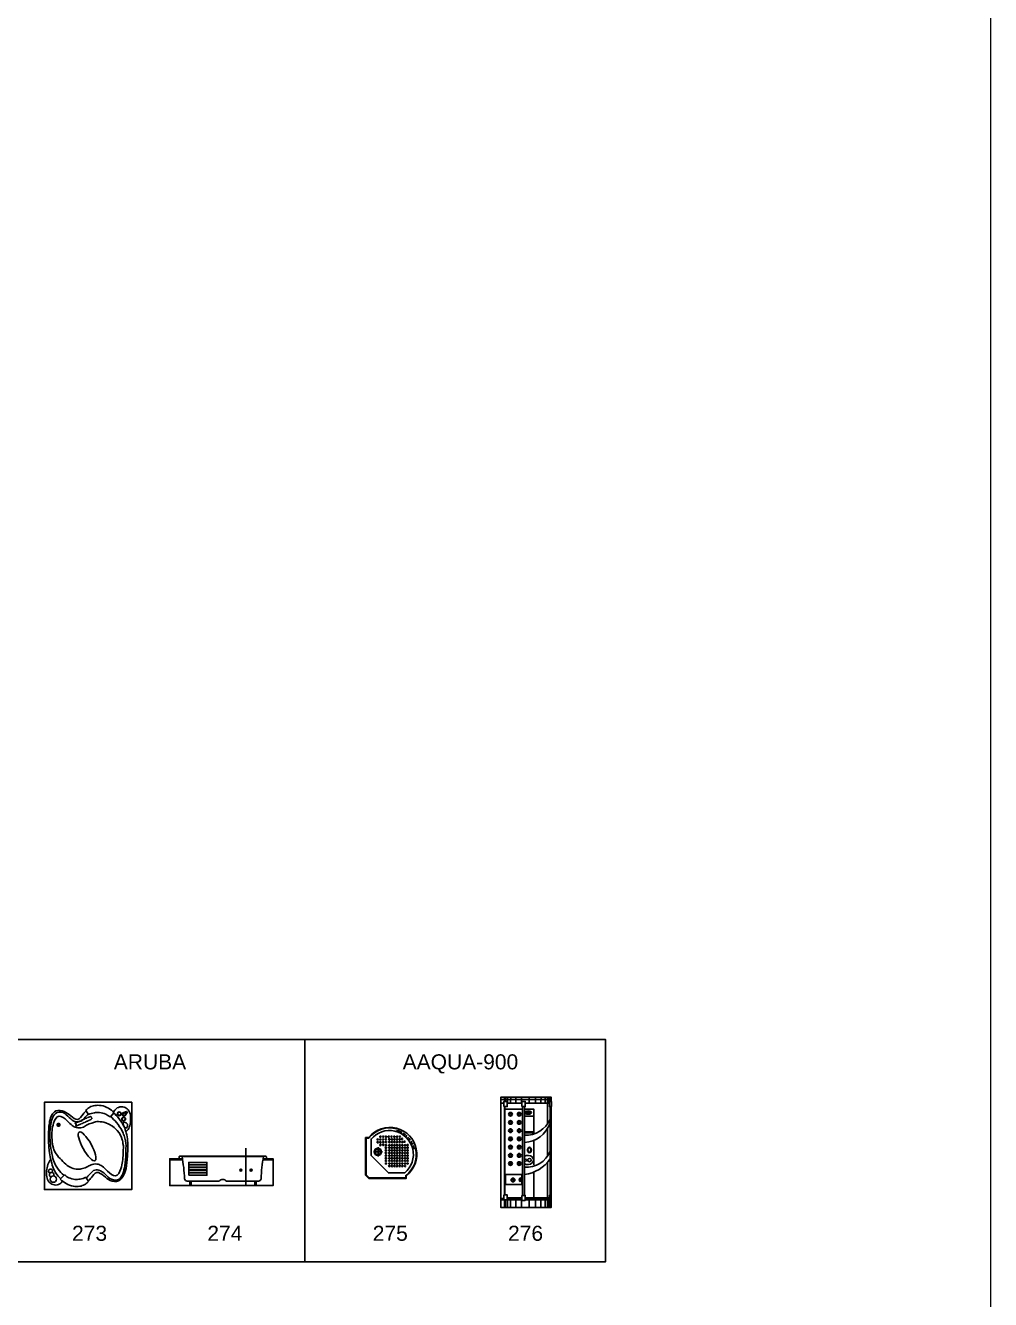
# Model space of a CAD drawing. Header units: inches. Extents: x 242965 to 445791, y 236206 to 423703.
# Drawn here: x 333398 to 352173, y 261952 to 286729 of the extents above; entities that cross this region are included whole.
import ezdxf

# ---------------------------------------------------------------- set-up
doc = ezdxf.new("R2010")
doc.units = ezdxf.units.IN
doc.header["$MEASUREMENT"] = 0
doc.linetypes.add('HIDDEN', pattern=[0.375, 0.25, -0.125])
doc.layers.add('2', color=181, linetype='Continuous', lineweight=20)
doc.layers.add('e', color=96, linetype='Continuous', lineweight=5)
doc.layers.add('HATCH', color=8, linetype='Continuous')
doc.layers.add('wc', color=144, linetype='Continuous')
doc.styles.add('Vni-Helve', font='')
doc.styles.get('Vni-Helve').set_extended_font_data('VNI-Helve')

# ---------------------------------------------------------------- blocks, each defined once
blk = doc.blocks.new('273')
at = {"layer": 'HATCH', "linetype": 'Continuous'}
blk.add_lwpolyline([(-1700, 0), (-1700, -850), (0, -850), (0, 0), (0, 850), (-1700, 850)], close=True, dxfattribs=at)
at = {"layer": 'wc', "color": 7}
blk.add_lwpolyline([(-1700, 0), (-1700, -850), (0, -850), (0, 0), (0, 850), (-1700, 850)], close=True, dxfattribs=at)
at = {"layer": 'wc', "linetype": 'HIDDEN', "ltscale": 3}
for points in [[(-1104, 442), (-818, 567), (-818, 567, -1), (-794, 512), (-794, 512), (-1080, 387), (-1080, 387, 0.757038), (-1084, 420)], [(-794, 512, 1), (-818, 567)]]:
    blk.add_lwpolyline(points, format="xyb", dxfattribs=at)
at = {"layer": 'wc'}
for points in [[(-893, 692), (-838, 608)], [(-420, 561), (-341, 647)], [(-170, 646), (-104, 672), (-88, 650), (-127, 590)], [(-100, 638), (-119, 663)], [(-1311, -561), (-1390, -647)], [(-893, -608), (-838, -692)]]:
    blk.add_lwpolyline(points, dxfattribs=at)
for points in [[(-165, 649, 1.207851), (-123, 595)], [(-162, 650, 0.111895), (-175, 641)], [(-133, 587, 0.111895), (-121, 597)]]:
    blk.add_lwpolyline(points, format="xyb", dxfattribs=at)
at = {"layer": 'wc', "ltscale": 3}
for points in [[(-1388, 410), (-1462, 410)], [(-1425, 373), (-1425, 447)]]:
    blk.add_lwpolyline(points, dxfattribs=at)
at = {"layer": 'wc', "color": 8}
for points in [[(-1549, -515, 3.490993), (-1589, -527)], [(-1522, -585, 3.375177), (-1567, -603)]]:
    blk.add_lwpolyline(points, format="xyb", dxfattribs=at)
for centre, radius in [((-244, 625), 37), ((-244, 625), 32), ((-158, 523), 37), ((-158, 523), 32), ((-1524, -646), 61.4)]:
    blk.add_circle(centre, radius, dxfattribs=at)
at = {"layer": 'wc'}
blk.add_circle((-149, 618), 27.3, dxfattribs=at)
at = {"layer": 'wc', "ltscale": 3}
for radius in [28, 26]:
    blk.add_circle((-1425, 410), radius, dxfattribs=at)
at = {"layer": 'wc', "extrusion": (0, 0, -1)}
blk.add_ellipse((-868, -8), major_axis=(-155, 278), ratio=0.274934, dxfattribs=at)
at = {"layer": 'wc'}
for points, knots in [([(-341, 647), (-375, 680), (-453, 739), (-585, 792), (-713, 791), (-811, 762), (-864, 719), (-887, 697), (-893, 692)], [716.397854, 716.397854, 716.397854, 716.397854, 863.954208, 1024.997912, 1154.052783, 1262.335599, 1341.37351, 1364.957769, 1364.957769, 1364.957769, 1364.957769]), ([(-357, 662), (-320, 715), (-258, 762), (-149, 764), (-58, 704), (-20, 599), (-19, 482), (-41, 371), (-76, 307), (-112, 276)], [9.718332, 9.718332, 9.718332, 9.718332, 105.728139, 213.429428, 305.415943, 417.429429, 530.174452, 656.959098, 748.921747, 748.921747, 748.921747, 748.921747]), ([(-886, 682), (-907, 663), (-958, 607), (-1045, 471), (-1196, 587), (-1303, 683), (-1475, 709), (-1578, 582), (-1611, 411), (-1625, 223), (-1619, 66), (-1619, 66)], [1355.333537, 1355.333537, 1355.333537, 1355.333537, 1448.21272, 1602.542669, 1760.68027, 1922.05, 2091.438948, 2226.994202, 2387.555891, 2639.922094, 2854.449483, 2854.449483, 2854.449483, 2854.449483]), ([(-76, 0), (-76, 33), (-79, 119), (-99, 234), (-137, 364), (-222, 507), (-294, 586), (-343, 633), (-349, 639)], [0, 0, 0, 0, 98.703122, 263.130866, 354.555189, 514.657788, 700.968466, 727.760358, 727.760358, 727.760358, 727.760358]), ([(-1619, 66), (-1614, -25), (-1604, -121), (-1584, -228), (-1553, -356), (-1509, -489), (-1437, -586), (-1388, -633), (-1382, -639)], [0, 0, 0, 0, 98.703122, 263.130866, 354.555189, 514.657788, 700.968466, 727.760358, 727.760358, 727.760358, 727.760358]), ([(-845, -682), (-824, -663), (-773, -607), (-686, -471), (-535, -587), (-428, -683), (-256, -709), (-153, -582), (-96, -413), (-87, -215), (-76, -64), (-76, 0)], [1355.333537, 1355.333537, 1355.333537, 1355.333537, 1448.21272, 1602.542669, 1760.68027, 1922.05, 2091.438948, 2226.994202, 2387.555891, 2639.922094, 2854.449483, 2854.449483, 2854.449483, 2854.449483]), ([(-1344, -687), (-1368, -712), (-1419, -762), (-1530, -765), (-1621, -704), (-1659, -600), (-1660, -482), (-1637, -364), (-1596, -295), (-1576, -262)], [4.403115, 4.403115, 4.403115, 4.403115, 105.728139, 213.429428, 305.415943, 417.429429, 530.174452, 656.959098, 771.336729, 771.336729, 771.336729, 771.336729]), ([(-1390, -647), (-1356, -680), (-1278, -739), (-1146, -792), (-1018, -791), (-920, -762), (-867, -719), (-844, -697), (-838, -692)], [716.397854, 716.397854, 716.397854, 716.397854, 863.954208, 1024.997912, 1154.052783, 1262.335599, 1341.37351, 1364.957769, 1364.957769, 1364.957769, 1364.957769])]:
    blk.add_open_spline(points, degree=3, knots=knots, dxfattribs=at)
at = {"layer": 'wc', "color": 7}
for points, knots in [([(-844, 618), (-867, 602), (-914, 553), (-978, 469), (-1112, 458), (-1220, 549), (-1328, 671), (-1488, 658), (-1557, 522), (-1587, 356), (-1597, 183), (-1585, 64), (-1578, 3)], [1211.076585, 1211.076585, 1211.076585, 1211.076585, 1301.619498, 1420.917184, 1529.263282, 1687.400883, 1848.770613, 2018.159561, 2153.714816, 2314.276505, 2566.642707, 2718.362896, 2718.362896, 2718.362896, 2718.362896]), ([(-420, 561), (-447, 583), (-510, 626), (-619, 656), (-732, 648), (-805, 628), (-838, 608)], [730.714288, 730.714288, 730.714288, 730.714288, 839.915055, 970.898424, 1076.381137, 1199.329579, 1199.329579, 1199.329579, 1199.329579]), ([(-110, 0), (-112, 68), (-134, 164), (-194, 321), (-291, 450), (-369, 536), (-410, 571)], [47.541019, 47.541019, 47.541019, 47.541019, 263.044729, 354.469052, 552.487586, 721.41026, 721.41026, 721.41026, 721.41026]), ([(-1578, 3), (-1569, -68), (-1555, -161), (-1514, -321), (-1440, -450), (-1362, -536), (-1321, -571)], [47.541019, 47.541019, 47.541019, 47.541019, 263.044729, 354.469052, 552.487586, 721.41026, 721.41026, 721.41026, 721.41026]), ([(-887, -618), (-864, -602), (-817, -553), (-753, -469), (-619, -458), (-511, -549), (-403, -671), (-240, -671), (-167, -536), (-124, -359), (-112, -178), (-114, -75), (-110, 0)], [1211.076585, 1211.076585, 1211.076585, 1211.076585, 1301.619498, 1420.917184, 1529.263282, 1687.400883, 1848.770613, 2018.159561, 2153.714816, 2314.276505, 2566.642707, 2718.362896, 2718.362896, 2718.362896, 2718.362896]), ([(-1311, -561), (-1284, -583), (-1221, -626), (-1113, -656), (-999, -648), (-926, -628), (-893, -608)], [730.714288, 730.714288, 730.714288, 730.714288, 839.915055, 970.898424, 1076.381137, 1199.329579, 1199.329579, 1199.329579, 1199.329579])]:
    blk.add_open_spline(points, degree=3, knots=knots, dxfattribs=at)
at = {"layer": 'wc', "color": 8}
for points, knots in [([(-879, 402), (-903, 386), (-973, 344), (-1079, 351), (-1170, 396), (-1247, 486), (-1430, 639), (-1526, 455), (-1555, 286), (-1555, 147), (-1543, 55), (-1534, 0)], [1211.076585, 1211.076585, 1211.076585, 1211.076585, 1301.619498, 1420.917184, 1529.263282, 1687.400883, 1848.770613, 2018.159561, 2153.714816, 2314.276505, 2516.806806, 2516.806806, 2516.806806, 2516.806806]), ([(-376, 381), (-486, 448), (-592, 472), (-706, 476), (-774, 443), (-847, 422), (-879, 402)], [730.714288, 730.714288, 730.714288, 730.714288, 839.915055, 970.898424, 1076.381137, 1199.329579, 1199.329579, 1199.329579, 1199.329579]), ([(-163, 0), (-175, 78), (-184, 152), (-262, 303), (-376, 381), (-376, 381)], [276.706618, 276.706618, 276.706618, 276.706618, 354.469052, 552.487586, 721.41026, 721.41026, 721.41026, 721.41026]), ([(-159, 405), (-176, 452), (-147, 464), (-105, 453), (-79, 421), (-81, 384), (-96, 351), (-110, 341), (-137, 363), (-159, 405)], [9.718332, 9.718332, 9.718332, 9.718332, 105.728139, 213.429428, 305.415943, 417.429429, 530.174452, 656.959098, 748.921747, 748.921747, 748.921747, 748.921747]), ([(-1534, 0), (-1520, -67), (-1476, -157), (-1405, -235), (-1326, -321), (-1285, -356)], [276.706618, 276.706618, 276.706618, 276.706618, 354.469052, 552.487586, 721.41026, 721.41026, 721.41026, 721.41026]), ([(-852, -402), (-828, -386), (-758, -344), (-652, -351), (-561, -396), (-485, -486), (-301, -639), (-205, -455), (-176, -286), (-166, -147), (-163, -48), (-163, 0)], [1211.076585, 1211.076585, 1211.076585, 1211.076585, 1301.619498, 1420.917184, 1529.263282, 1687.400883, 1848.770613, 2018.159561, 2153.714816, 2314.276505, 2516.806806, 2516.806806, 2516.806806, 2516.806806]), ([(-1285, -356), (-1244, -389), (-1164, -435), (-1057, -457), (-957, -443), (-885, -422), (-852, -402)], [730.714288, 730.714288, 730.714288, 730.714288, 839.915055, 970.898424, 1076.381137, 1199.329579, 1199.329579, 1199.329579, 1199.329579])]:
    blk.add_open_spline(points, degree=3, knots=knots, dxfattribs=at)
at = {"layer": 'wc', "linetype": 'HIDDEN', "ltscale": 3}
blk.add_spline([(-1104, 442), (-1083, 422), (-1091, 401), (-1080, 387)], degree=3, dxfattribs=at)
blk = doc.blocks.new('275')
at = {"layer": 'HATCH', "linetype": 'Continuous'}
blk.add_lwpolyline([(176, 975, 0.297772), (-367, 793), (-367, 793), (-429, 793), (-429, 61), (-363, 0), (363, 0), (363, 52), (363, 52, 0.623739)], format="xyb", close=True, dxfattribs=at)
at = {"layer": 'wc'}
blk.add_lwpolyline([(176, 975, 0.297772), (-367, 793), (-367, 793), (-429, 793), (-429, 61), (-363, 0), (363, 0), (363, 52), (363, 52, 0.623739)], format="xyb", close=True, dxfattribs=at)
at = {"layer": 'wc', "color": 7}
for points in [[(174, 965, 0.300326), (-363, 783), (-363, 783), (-419, 783), (-419, 66), (-359, 10), (353, 10), (353, 57), (353, 57, 0.296376), (545, 583)], [(280, 892, 0.057094), (176, 936)], [(378, 819, 0.051272), (298, 881)], [(444, 740, 0.040964), (393, 803)], [(489, 658, 0.036599), (455, 722)], [(518, 566, 0.038273), (497, 638)]]:
    blk.add_lwpolyline(points, format="xyb", dxfattribs=at)
blk.add_lwpolyline([(335, 106, 1.090984), (-323, 762), (-323, 762), (-323, 445), (14, 106), (335, 106)], format="xyb", close=True, dxfattribs=at)
at = {"layer": 'wc'}
for points in [[(-102, 513), (-277, 513)], [(-186, 426), (-186, 605)]]:
    blk.add_lwpolyline(points, dxfattribs=at)
at = {"layer": 'wc', "color": 8}
for centre in [(-192, 755), (-141, 810), (-141, 755), (-87, 810), (-87, 755), (-34, 758), (-33, 810), (22, 810), (32, 758), (76, 810), (83, 758), (130, 810), (133, 758), (184, 810), (184, 758), (235, 758), (238, 810), (238, 810), (278, 766), (-192, 702), (-141, 702), (-141, 648), (-87, 702), (-87, 648), (-33, 705), (-33, 644), (-33, 594), (-33, 543), (-33, 492), (33, 705), (33, 644), (33, 594), (33, 543), (33, 492), (84, 705), (84, 644), (84, 594), (84, 543), (84, 492), (135, 705), (135, 644), (135, 594), (135, 543), (135, 492), (185, 705), (185, 644), (185, 594), (185, 543), (185, 492), (236, 705), (236, 644), (236, 594), (236, 543), (236, 492), (287, 705), (287, 644), (287, 594), (287, 543), (287, 492), (329, 711), (338, 644), (338, 594), (338, 543), (338, 492), (389, 647), (389, 594), (389, 543), (389, 492), (-33, 441), (-33, 391), (-33, 340), (-33, 289), (33, 441), (33, 391), (33, 340), (33, 289), (33, 238), (84, 441), (84, 391), (84, 340), (84, 289), (84, 238), (135, 441), (135, 391), (135, 340), (135, 289), (135, 238), (185, 441), (185, 391), (185, 340), (185, 289), (185, 238), (236, 441), (236, 391), (236, 340), (236, 289), (236, 238), (287, 441), (287, 391), (287, 340), (287, 289), (287, 238), (338, 441), (338, 391), (338, 340), (338, 289), (338, 238), (389, 441), (389, 391), (389, 340), (389, 289)]:
    blk.add_circle(centre, 12.7, dxfattribs=at)
at = {"layer": 'wc'}
for centre, radius in [((-190, 515), 69.9), ((-190, 513), 53)]:
    blk.add_circle(centre, radius, dxfattribs=at)
blk = doc.blocks.new('276')
at = {"layer": 'HATCH', "linetype": 'Continuous'}
blk.add_lwpolyline([(-488, 2150), (-488, 2100), (-488, 0), (488, 0), (488, 1966), (496, 1966), (496, 2064), (488, 2064), (488, 2100), (488, 2150)], close=True, dxfattribs=at)
at = {"layer": 'wc', "color": 7}
blk.add_lwpolyline([(-488, 2100), (-488, 2150), (488, 2150), (488, 2100), (-488, 2100), (-488, 0), (488, 0), (488, 1966), (455, 1966), (455, 2064), (488, 2064), (496, 2064), (496, 1966), (488, 1966)], dxfattribs=at)
at = {"layer": 'wc'}
for points in [[(-430, 2030), (-488, 2030)], [(-418, 2064), (-418, 2100)], [(-416, 2110), (-416, 2146)], [(-396, 2064), (-396, 2100)], [(-395, 2110), (-395, 2146)], [(-80, 2030), (-365, 2030)], [(-361, 2030), (-361, 2100)], [(-359, 2100), (-359, 2146)], [(-298, 2030), (-298, 2100)], [(-296, 2100), (-296, 2146)], [(-200, 2030), (-200, 2100)], [(-198, 2100), (-198, 2146)], [(-87, 2030), (-87, 2100)], [(-85, 2100), (-85, 2146)], [(455, 2030), (-15, 2030)], [(61, 2030), (61, 2100)], [(62, 2100), (62, 2146)], [(185, 2030), (185, 2100)], [(187, 2100), (187, 2146)], [(291, 2030), (291, 2100)], [(293, 2100), (293, 2146)], [(372, 2030), (372, 2100)], [(374, 2100), (374, 2146)], [(418, 2030), (418, 2100)], [(418, 1625), (418, 2030)], [(419, 2100), (419, 2146)], [(439, 2030), (439, 2100)], [(440, 2100), (440, 2146)], [(460, 2064), (460, 2100)], [(462, 2110), (462, 2146)], [(479, 2064), (479, 2100)], [(481, 2110), (481, 2146)], [(-418, 248), (-418, 1966)], [(-412, 248), (-412, 1966)], [(-399, 1912), (-75, 1912)], [(-68, 237), (-68, 1966)], [(-68, 1917), (-68, 1917), (-68, 1777), (-68, 1777)], [(-28, 237), (-28, 1966)], [(-28, 1476), (152, 1476), (152, 1455), (152, 1777), (152, 1917), (-28, 1917)], [(-28, 1777), (152, 1777)], [(-18, 1860), (-3, 1860), (-3, 1849), (-22, 1849)], [(-22, 1847), (-13, 1847), (-13, 1836), (-18, 1836)], [(-16, 1862), (-13, 1862), (-13, 1865)], [(-16, 1834), (-3, 1834), (-3, 1825)], [(3, 1874), (7, 1874), (7, 1862), (-11, 1862), (-11, 1866)], [(-1, 1824), (-1, 1834), (37, 1834), (37, 1822), (2, 1822)], [(9, 1876), (37, 1876), (37, 1880)], [(9, 1820), (9, 1820), (27, 1820), (27, 1816)], [(29, 1816), (29, 1820), (47, 1820), (47, 1815)], [(39, 1880), (39, 1876), (75, 1876)], [(49, 1815), (49, 1820), (67, 1820), (67, 1818)], [(87, 1871), (87, 1862), (69, 1862), (69, 1874), (81, 1874)], [(69, 1818), (69, 1820), (77, 1820)], [(107, 1849), (79, 1849), (79, 1860), (102, 1860)], [(82, 1822), (79, 1822), (79, 1834), (100, 1834)], [(89, 1870), (89, 1862), (100, 1862)], [(102, 1836), (89, 1836), (89, 1847), (107, 1847)], [(468, 237), (468, 1966)], [(418, 998), (418, 1535)], [(152, 1455), (-28, 1455)], [(152, 1311), (152, 834)], [(418, 190), (418, 883)], [(152, 690), (152, 190)], [(-430, 175), (-488, 175)], [(-80, 150), (-488, 150)], [(-418, 0), (-418, 150)], [(-396, 0), (-396, 150)], [(-80, 190), (-365, 190)], [(-80, 175), (-365, 175)], [(-361, 0), (-361, 150)], [(-298, 0), (-298, 150)], [(-200, 0), (-200, 150)], [(-87, 0), (-87, 150)], [(455, 190), (-15, 190)], [(455, 175), (-15, 175)], [(455, 150), (-15, 150)], [(61, 0), (61, 150)], [(185, 0), (185, 150)], [(291, 0), (291, 150)], [(372, 0), (372, 150)], [(418, 0), (418, 150)], [(439, 0), (439, 150)], [(488, 237), (455, 237), (455, 139), (488, 139)], [(460, 0), (460, 139)], [(479, 0), (479, 139)]]:
    blk.add_lwpolyline(points, dxfattribs=at)
for points in [[(-430, 1966), (-430, 2064), (-365, 2064), (-365, 1966)], [(-80, 1966), (-80, 2064), (-15, 2064), (-15, 1966)], [(7, 1847), (7, 1836), (-11, 1836), (-11, 1847)], [(37, 1860), (37, 1849), (-1, 1849), (-1, 1860)], [(27, 1874), (27, 1862), (9, 1862), (9, 1874)], [(27, 1847), (27, 1836), (9, 1836), (9, 1847)], [(47, 1874), (47, 1862), (29, 1862), (29, 1874)], [(47, 1847), (47, 1836), (29, 1836), (29, 1847)], [(77, 1860), (77, 1849), (39, 1849), (39, 1860)], [(77, 1834), (77, 1822), (39, 1822), (39, 1834)], [(67, 1874), (67, 1862), (49, 1862), (49, 1874)], [(67, 1847), (67, 1836), (49, 1836), (49, 1847)], [(87, 1847), (87, 1836), (69, 1836), (69, 1847)], [(-400, 641), (-400, 448), (-81, 448), (-81, 641)], [(-430, 248), (-430, 150), (-365, 150), (-365, 248)], [(-80, 237), (-80, 139), (-15, 139), (-15, 237)]]:
    blk.add_lwpolyline(points, close=True, dxfattribs=at)
for points in [[(-28, 1408, 0.31588), (468, 1716)], [(-28, 1264, 0.292706), (468, 1637)], [(-28, 787, 0.335817), (468, 1095)], [(-28, 643, 0.220534), (468, 951)]]:
    blk.add_lwpolyline(points, format="xyb", dxfattribs=at)
for centre, radius in [((-301, 1816), 36.2), ((-302, 1815), 18.6), ((-131, 1816), 36.2), ((-131, 1815), 18.6), ((-301, 1656), 36.2), ((-301, 1496), 36.2), ((-302, 1655), 18.6), ((-302, 1495), 18.6), ((-131, 1656), 36.2), ((-131, 1496), 36.2), ((-131, 1655), 18.6), ((-131, 1495), 18.6), ((-301, 1336), 36.2), ((-302, 1335), 18.6), ((-131, 1336), 36.2), ((-131, 1335), 18.6), ((-301, 1176), 36.2), ((-301, 1016), 36.2), ((-302, 1175), 18.6), ((-302, 1015), 18.6), ((-131, 1176), 36.2), ((-131, 1016), 36.2), ((-131, 1175), 18.6), ((-131, 1015), 18.6), ((-301, 856), 36.2), ((-302, 855), 18.6), ((-131, 856), 36.2), ((-131, 855), 18.6), ((-6, 922), 21.5), ((69, 924), 32.3), ((-252, 537), 36.2), ((-253, 536), 18.6)]:
    blk.add_circle(centre, radius, dxfattribs=at)
for centre, major_axis, ratio in [((42, 1848), (64.7, 0), 0.502943), ((68, 1120), (-2.1, -53.7), 0.697562), ((-113, 542), (-2, -37.3), 0.506167)]:
    blk.add_ellipse(centre, major_axis=major_axis, ratio=ratio, dxfattribs=at)
for centre, major_axis, ratio, start_param, end_param in [((36, 927), (-110, 0), 0.809195, 0.959743, 5.323442), ((65, 1120), (0, 46.1), 0.580077, -0.027924, 3.169517), ((67, 1120), (0, 46.1), 0.580077, 3.113668, 6.311109), ((72, 1120), (0, 46.1), 0.580077, 3.044441, 6.380337)]:
    blk.add_ellipse(centre, major_axis=major_axis, ratio=ratio, start_param=start_param, end_param=end_param, dxfattribs=at)
for points, knots in [([(-111, 569), (-111, 569), (-112, 569), (-112, 569), (-112, 569), (-113, 568), (-113, 568), (-114, 567), (-114, 566), (-115, 565), (-116, 564), (-117, 561), (-118, 560), (-119, 556), (-120, 554), (-121, 550), (-121, 548), (-122, 543), (-122, 540), (-122, 535), (-121, 532), (-121, 526), (-120, 524), (-119, 521), (-118, 519), (-117, 517), (-116, 516), (-115, 515), (-115, 515), (-115, 515), (-114, 514), (-114, 514), (-114, 514), (-114, 514)], [3.322341, 3.322341, 3.322341, 3.322341, 3.440169, 3.440169, 3.557996, 3.557996, 3.675824, 3.675824, 3.793651, 3.793651, 3.991273, 3.991273, 4.188894, 4.188894, 4.386515, 4.386515, 4.584137, 4.584137, 4.858125, 4.858125, 5.132113, 5.132113, 5.406101, 5.406101, 5.598741, 5.598741, 5.791381, 5.791381, 5.934026, 5.934026, 6.076672, 6.076672, 6.102437, 6.102437, 6.102437, 6.102437]), ([(-114, 514), (-114, 514), (-114, 514), (-114, 515), (-113, 515), (-113, 515), (-112, 516), (-112, 516), (-111, 517), (-110, 518), (-110, 519), (-108, 522), (-107, 524), (-106, 527), (-106, 529), (-105, 533), (-105, 535), (-104, 540), (-104, 543), (-104, 549), (-104, 552), (-105, 557), (-106, 559), (-107, 563), (-108, 564), (-109, 566), (-109, 567), (-110, 568), (-110, 568), (-111, 569), (-111, 569), (-111, 569), (-111, 569), (-111, 569)], [0.180749, 0.180749, 0.180749, 0.180749, 0.298576, 0.298576, 0.416404, 0.416404, 0.534231, 0.534231, 0.652058, 0.652058, 0.84968, 0.84968, 1.047301, 1.047301, 1.244923, 1.244923, 1.442544, 1.442544, 1.716532, 1.716532, 1.99052, 1.99052, 2.264508, 2.264508, 2.457148, 2.457148, 2.649788, 2.649788, 2.792434, 2.792434, 2.93508, 2.93508, 2.960844, 2.960844, 2.960844, 2.960844])]:
    blk.add_open_spline(points, degree=3, knots=knots, dxfattribs=at)

msp = doc.modelspace()

# ---------------------------------------------------------------- linework, layer by layer
at = {"layer": 'e'}
msp.add_line((352172.906, 331887.901), (352172.906, 236205.515), dxfattribs=at)
at = {"layer": 'wc', "color": 3}
for points in [[(332984.068, 262686.877), (338834.331, 262686.877), (338834.331, 267006.228), (332984.068, 267006.228)], [(338834.331, 262686.877), (344684.594, 262686.877), (344684.594, 267006.228), (338834.331, 267006.228)]]:
    msp.add_lwpolyline(points, close=True, dxfattribs=at)
at = {"layer": 'wc', "ltscale": 3}
for points in [[(337686.081, 264897.356), (337686.081, 264168.54)], [(336454.553, 264668.54), (336203.033, 264668.54)], [(338034.046, 264738.54), (336438.117, 264738.54)], [(338030.85, 264737.385), (336441.313, 264737.385)], [(338215.893, 264668.54), (338017.61, 264668.54)], [(336928.739, 264573.54), (336575.185, 264573.54)], [(336928.739, 264568.54), (336575.185, 264568.54)], [(336928.739, 264523.54), (336575.185, 264523.54)], [(336928.739, 264518.54), (336575.185, 264518.54)], [(336928.739, 264473.54), (336575.185, 264473.54)], [(336928.739, 264468.54), (336575.185, 264468.54)], [(336928.739, 264423.54), (336575.185, 264423.54)], [(336928.739, 264418.54), (336575.185, 264418.54)], [(336928.739, 264373.54), (336575.185, 264373.54)]]:
    msp.add_lwpolyline(points, dxfattribs=at)
at = {"layer": 'wc', "color": 7}
msp.add_lwpolyline([(338086.081, 264688.54), (338020.951, 264688.54), (338020.951, 264688.54), (338215.893, 264688.54), (338215.893, 264168.54), (336203.033, 264168.54), (336203.033, 264168.54), (336203.033, 264688.54), (336451.212, 264688.54), (336451.212, 264688.54), (336386.081, 264688.54), (336386.081, 264728.54), (336386.081, 264728.54, -0.414213562), (336396.081, 264738.54), (336396.081, 264738.54), (336438.117, 264738.54), (336438.117, 264738.54, -0.361341611), (336443.033, 264734.454), (336443.033, 264734.454, -0.035181812), (336492.353, 264301.746), (336492.353, 264301.746, 0.401629196), (336542.306, 264253.903), (337166.701, 264253.903), (337166.701, 264253.903, -0.468489809), (337305.462, 264253.903), (337305.462, 264253.903), (337929.856, 264253.903, 0.401629196), (337979.81, 264301.746), (337979.81, 264301.746, -0.035181812), (338029.13, 264734.454), (338029.13, 264734.454, -0.361341611), (338034.046, 264738.54), (338034.046, 264738.54), (338076.081, 264738.54)], format="xyb", dxfattribs=at)
msp.add_lwpolyline([(338029.13, 264734.454), (336443.033, 264734.454)], dxfattribs=at)
at = {"layer": 'wc', "ltscale": 3}
for points in [[(336575.185, 264368.54), (336575.185, 264618.54), (336928.739, 264618.54), (336928.739, 264368.54)], [(338086.081, 264728.54), (338086.081, 264688.54), (338086.081, 264688.54), (338086.081, 264728.54)]]:
    msp.add_lwpolyline(points, close=True, dxfattribs=at)
for points in [[(338076.081, 264738.54, -0.414213562), (338086.081, 264728.54, 0.414213562), (338076.081, 264738.54)], [(337606.081, 264468.54, 1), (337566.081, 264468.54, 1)], [(337571.081, 264468.54, 1), (337601.081, 264468.54, 1)], [(337766.081, 264468.54, 1), (337806.081, 264468.54, 1)], [(337771.081, 264468.54, 1), (337801.081, 264468.54, 1)]]:
    msp.add_lwpolyline(points, format="xyb", close=True, dxfattribs=at)
at = {"layer": 'wc'}
for points in [[(336597.806, 264253.903), (336597.806, 264168.54)], [(336623.806, 264253.903), (336623.806, 264168.54)], [(337859.806, 264253.903), (337859.806, 264168.54)], [(337885.806, 264253.903), (337885.806, 264168.54)]]:
    msp.add_lwpolyline(points, dxfattribs=at)

# ---------------------------------------------------------------- block references
for name, p in [('276', (343134.482, 263739.472)), ('273', (335464.901, 264939.162)), ('275', (340443.175, 264308.696))]:
    msp.add_blockref(name, p, dxfattribs=at)

# ---------------------------------------------------------------- texts
at = {"layer": '2', "color": 4, "style": 'Vni-Helve'}
for s, p in [('ARUBA', (335116.053, 266428.029)), ('AAQUA-900', (340735.815, 266428.029)), ('273', (334303.933, 263093.829)), ('274', (336935.895, 263093.829)), ('275', (340154.196, 263093.829)), ('276', (342786.158, 263093.829))]:
    msp.add_text(s, height=292.5, dxfattribs=at).set_placement(p)

doc.saveas('drawing.dxf')
